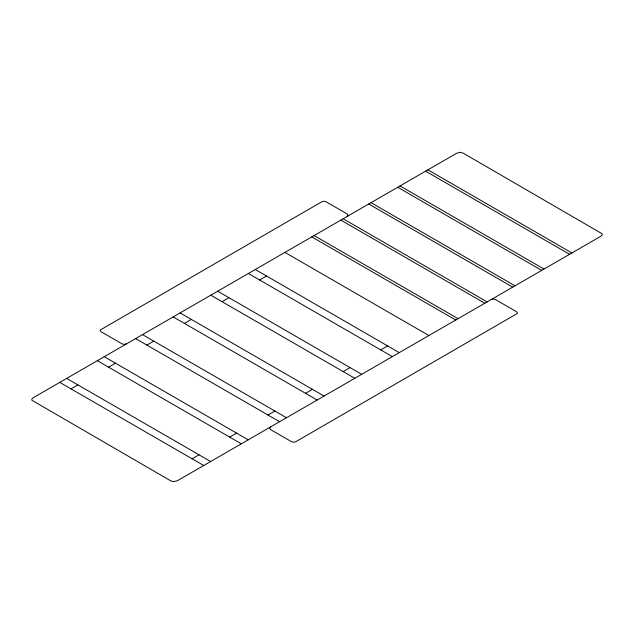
<?xml version="1.0" encoding="UTF-8"?>
<svg xmlns="http://www.w3.org/2000/svg" width="634" height="634" viewBox="0 0 634 634"><rect width="100%" height="100%" fill="white"/><g stroke="black" fill="none" stroke-linecap="round" stroke-linejoin="round"><path stroke-width="0.95" d="M347.131 216.471L348.09 215.084L346.853 213.761L326.019 201.747L323.974 201.24L321.977 201.683L100.22 330.029L100.22 330.893L101.163 331.788L122.037 343.834L124.288 344.421L126.531 343.834A6.554 3.788 0 0 0 126.784 343.699L346.853 216.646A6.554 3.788 0 0 0 347.091 216.495L456.694 153.23L460.435 152.295L463.43 153.269L602.102 233.756L602.126 235.056L600.667 236.347L491.073 299.628A6.554 3.788 0 0 0 490.827 299.763L270.758 426.825A6.649 3.844 0 0 0 270.559 426.936L177.306 480.77L173.288 481.674L170.633 480.77L31.898 400.244L31.851 398.984L33.269 397.692L126.531 343.834M270.559 426.936L269.505 428.322L270.702 429.678L291.592 441.716L293.637 442.223L295.682 441.763L517.392 313.434L517.392 312.57L516.448 311.674L495.622 299.652L493.371 299.042L491.073 299.628M71.016 388.88L77.919 384.893M108.588 367.189L115.491 363.203M146.866 345.086L153.761 341.108M184.431 323.395L191.333 319.417M222.051 301.681L228.953 297.695M259.623 279.99L266.526 276.004M192.126 458.802L199.028 454.816M229.698 437.111L236.601 433.125M267.968 415.008L274.871 411.03M305.54 393.318L312.443 389.339M343.16 371.603L350.063 367.617M380.733 349.913L387.636 345.926M427.918 169.841L571.892 252.958M425.612 171.172L569.586 254.297M400.03 185.936L544.004 269.062M397.724 187.276L541.698 270.393M371.041 202.674L515.014 285.799M368.734 204.013L512.708 287.131M343.16 218.778L487.126 301.895M340.846 220.109L484.82 303.234M314.092 235.555L458.065 318.68M311.785 236.894L455.751 320.012M284.912 252.403L428.885 335.529M255.28 269.513L399.254 352.631M248.377 273.5L392.351 356.617M217.708 291.204L361.681 374.322M210.805 295.19L354.778 378.308M180.088 312.919L324.061 396.044M173.193 316.905L317.159 400.03M142.523 334.617L286.489 417.735M135.621 338.596L279.594 421.721M104.245 356.712L248.219 439.83M97.343 360.698L241.316 443.816M66.673 378.403L210.647 461.52M59.77 382.389L203.744 465.507"/></g></svg>
